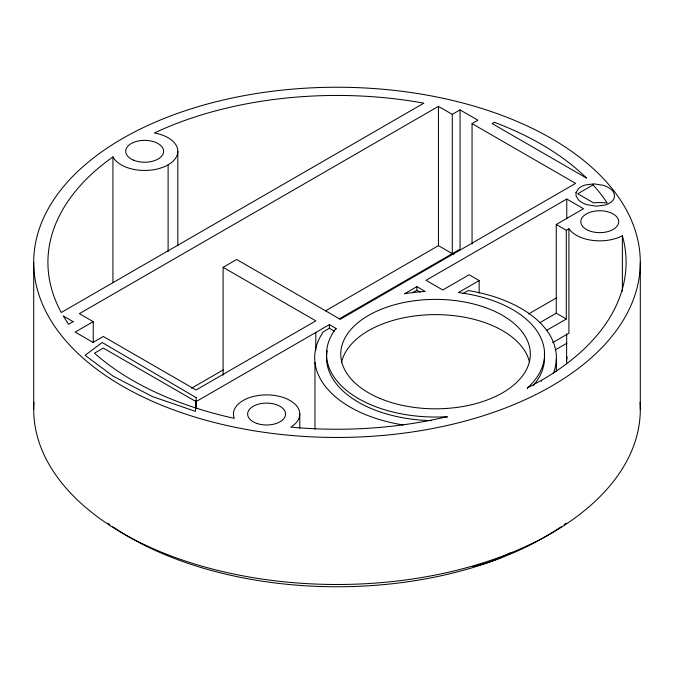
<?xml version="1.0" encoding="UTF-8"?>
<svg xmlns="http://www.w3.org/2000/svg" width="674" height="674" viewBox="0 0 674 674"><rect width="100%" height="100%" fill="white"/><g stroke="black" fill="none" stroke-linecap="round" stroke-linejoin="round"><path stroke-width="1.01" d="M112.929 282.65L112.929 156.899A33.169 19.15 0 0 0 168.112 164.835L168.112 251.629M177.826 245.892L177.826 151.296M566.581 361.003L566.666 333.933M472.044 244.047L472.044 123.603L477.925 120.199L460.047 109.879L452.288 114.361L438.437 106.357L79.389 313.654L93.239 321.658L93.239 342.603M93.239 321.658L75.151 332.097L93.029 342.417L103.316 336.478L196.033 390.01L315.811 320.858L223.102 267.325L223.102 375.207M223.102 267.325L236.658 259.498L340.218 319.291L575.604 183.395L472.044 123.603M191.475 388.241L223.372 369.832M325.441 310.899L438.437 245.656L453.669 254.452M447.056 416.684A109.003 62.926 0 0 1 347.371 391.097A109.003 62.926 0 0 1 335.997 328.465L329.375 324.632L196.033 401.62L103.316 348.087L94.486 353.184A289.087 166.899 0 0 0 234.274 418.352A33.169 19.15 0 0 1 275.177 395.545A33.169 19.15 0 0 1 290.856 427.105A289.087 166.899 0 0 0 447.056 416.684L447.056 417.585M339.292 318.895L460.047 249.178L460.047 109.879M334.346 331.136L329.375 328.263L323.419 331.701A120.848 69.767 0 0 0 403.204 424.957M539.916 322.635L556.252 313.199L556.252 224.459L583.516 208.721L566.758 199.041L426.019 280.3L442.776 289.972L469.121 274.765L479.172 280.569L479.172 293.097M416.886 286.635L404.518 293.771A109.003 62.926 0 0 1 425.227 291.454L416.886 286.635L416.886 290.267L412.471 292.819M479.172 280.569L458.387 292.567A109.003 62.926 0 0 1 527.515 387.879L527.515 388.788M556.252 224.459L566.303 230.264L568.915 228.756A33.178 19.15 0 0 0 622.38 235.706L622.38 291.193M462.827 293.637L468.169 290.553A120.848 69.767 0 0 1 553.287 373.447M528.627 313.932L556.775 297.681M546.336 330.53L566.303 319.004L566.303 230.264M552.579 342.662L568.915 333.234L568.915 228.756M555.174 349.966L566.977 343.15M622.38 235.706A289.087 166.899 0 0 1 541.416 380.363L527.515 387.879M556.252 313.199L566.303 319.004M416.886 290.267L420.222 292.196M640.3 262.346A303.3 175.105 0 0 1 185.35 413.996A303.3 175.105 0 0 1 185.35 110.696A303.3 175.105 0 0 1 640.3 262.346L640.3 409.388M566.758 199.041L566.758 218.873M556.37 358.905L556.37 371.458M541.416 380.363L541.416 381.273M452.288 114.361L452.288 253.66M438.437 106.357L438.437 245.656M335.997 328.465L335.997 329.367M329.375 324.632L329.375 328.263M315.811 332.375L315.811 350.177M314.977 362.519L314.977 429.169M299.762 413.659L299.762 428.361M196.235 400.836L196.235 408.183M196.033 400.482L196.033 407.905M33.7 262.346L33.7 409.388M112.929 156.899A289.087 166.899 0 0 0 61.275 312.5L423.87 103.164A289.087 166.899 0 0 0 154.354 132.98A33.169 19.15 0 0 1 168.112 164.835M544.314 353.673A108.994 62.926 0 0 1 533.404 385.444M431.267 420.618A108.994 62.926 0 0 1 327.227 350.682M566.758 362.974A33.178 19.15 0 0 1 567.281 357.077M341.448 362.755A94.781 54.72 0 0 1 434.73 314.623A94.781 54.72 0 0 1 529.427 361.828M510.092 552.899A106.627 61.561 0 0 1 472.937 566.531M640.056 402.344A303.3 175.105 0 0 1 337 584.493A303.3 175.105 0 0 1 33.944 402.344M566.303 523.192A293.822 169.637 0 0 1 564.13 524.743M561.172 526.79A293.822 169.637 0 0 1 112.828 526.79M109.87 524.743A293.822 169.637 0 0 1 107.697 523.192M196.235 397.685L195.468 411.376L152.653 396.657L113.148 376.202L85.109 355.308L102.187 342.51L196.235 397.685M575.992 192.646L576.085 195.982L578.519 199.925A21.686 12.52 0 0 0 586.86 204.694L596.49 206.193L605.041 205.056A17.212 9.942 0 0 0 611.714 201.577C615.413 198.771 615.278 193.05 611.832 190.11A21.686 12.52 0 0 0 603.491 185.342L593.861 183.842L585.31 184.979A17.212 9.942 0 0 0 578.637 188.459L575.992 192.646M73.129 321.658L68.563 324.295L63.221 315.938L73.129 321.658M494.345 122.331L492.146 123.603L586.557 178.105A289.087 166.899 0 0 0 494.345 122.331M593.086 184.912L577.736 193.775L593.524 202.891A33.178 19.15 0 0 1 607.215 203.034A289.087 166.899 0 0 0 593.086 184.912M133.528 160.159A18.956 10.944 0 0 0 163.504 152.425A18.956 10.944 0 0 0 136.923 141.304A18.956 10.944 0 0 0 133.528 160.159M257.114 423.525A18.956 10.944 0 0 0 285.549 414.047A18.956 10.944 0 0 0 257.114 404.569A18.956 10.944 0 0 0 257.114 423.525M379.925 398.41A94.781 54.72 0 0 0 529.815 359.756A94.781 54.72 0 0 0 396.885 304.142A94.781 54.72 0 0 0 379.925 398.41M588.629 230.559A18.956 10.944 0 0 0 618.606 222.833A18.956 10.944 0 0 0 592.025 211.703A18.956 10.944 0 0 0 588.629 230.559"/></g></svg>
